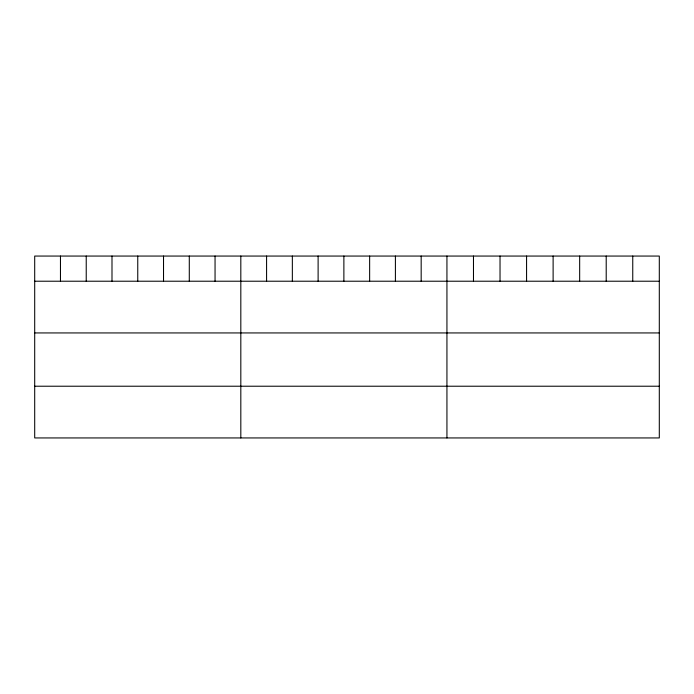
<?xml version="1.0" encoding="UTF-8"?>
<svg xmlns="http://www.w3.org/2000/svg" width="694" height="694" viewBox="0 0 694 694"><rect width="100%" height="100%" fill="white"/><g stroke="black" fill="none" stroke-linecap="round" stroke-linejoin="round"><path stroke-width="1.04" d="M659.3 281.217L659.3 437.94L34.7 437.94L34.7 256.06L659.3 256.06L659.3 281.217L34.7 281.217M34.7 332.938L659.3 332.938M34.7 386.22L659.3 386.22M632.755 256.06L632.755 281.217M606.209 256.06L606.209 281.217M579.664 256.06L579.664 281.217M553.118 256.06L553.118 281.217M526.572 256.06L526.572 281.217M500.027 256.06L500.027 281.217M473.481 256.06L473.481 281.217M446.936 256.06L446.936 437.94M421.171 256.06L421.171 281.217M395.407 256.06L395.407 281.217M369.642 256.06L369.642 281.217M343.877 256.06L343.877 281.217M318.112 256.06L318.112 281.217M292.348 256.06L292.348 281.217M266.583 256.06L266.583 281.217M240.818 256.06L240.818 437.94M215.053 256.06L215.053 281.217M189.288 256.06L189.288 281.217M163.524 256.06L163.524 281.217M137.759 256.06L137.759 281.217M111.994 256.06L111.994 281.217M86.23 256.06L86.23 281.217M60.465 256.06L60.465 281.217"/></g></svg>
